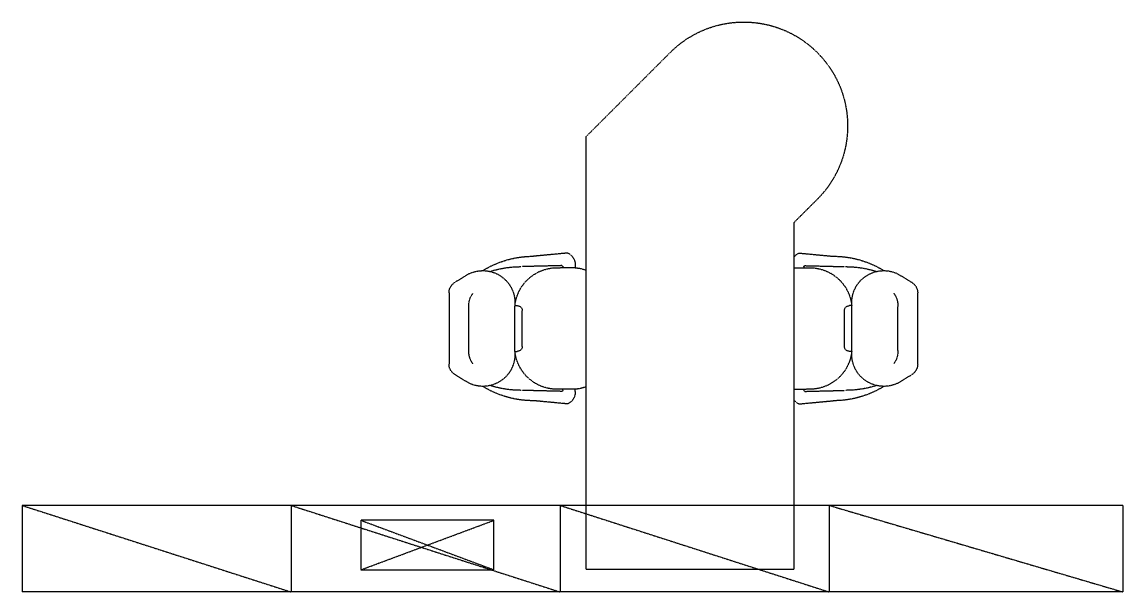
# Model space of a CAD drawing. Header units: millimetres. Extents: x -34253 to -29803, y -34994 to -32690.
import ezdxf

# ---------------------------------------------------------------- set-up
doc = ezdxf.new("R2010")
doc.units = ezdxf.units.MM
doc.linetypes.add('HIDDEN', pattern=[2.5, 1.5, -1])
doc.layers.add('FUR', color=4, linetype='Continuous')
doc.layers.add('H2', color=5, linetype='HIDDEN')

# ---------------------------------------------------------------- blocks, each defined once
blk = doc.blocks.new('DESK')
at = {"linetype": 'HIDDEN'}
for p, q in [((889.9, -221.9), (1177.7, -221.9)), ((812.4, -303.1), (847.2, -245.9)), ((1255.1, -303.1), (1220.4, -245.9)), ((944.8, -301.9), (1122.8, -301.9)), ((941.4, -487.9), (941.4, -497.9)), ((941.4, -487.9), (1126.2, -487.9)), ((1126.2, -487.9), (1126.2, -497.9)), ((779.6, -678), (783.6, -517.8)), ((961.4, -517.9), (1106.2, -517.9)), ((1287.9, -678), (1283.9, -517.8)), ((728.8, -701.9), (741.8, -563.9)), ((1338.8, -701.9), (1325.8, -563.9)), ((784.5, -681.9), (788.8, -681.9)), ((788.8, -721.5), (788.8, -671.9)), ((1278.8, -721.5), (1278.8, -671.9)), ((1283.1, -681.9), (1278.8, -681.9)), ((728.8, -1636.3), (741.8, -1774.3)), ((778.8, -1606.3), (788.8, -1606.3)), ((788.8, -1606.3), (788.8, -1666.3)), ((1278.8, -1606.3), (1278.8, -1666.3)), ((1288.8, -1606.3), (1278.8, -1606.3)), ((1338.8, -1636.3), (1325.8, -1774.3)), ((779.6, -1660.2), (783.6, -1820.4)), ((784.5, -1656.3), (788.8, -1656.3)), ((1283.1, -1656.3), (1278.8, -1656.3)), ((1287.9, -1660.2), (1283.9, -1820.4)), ((961.4, -1820.3), (1106.2, -1820.3)), ((941.4, -1850.3), (941.4, -1840.3)), ((941.4, -1850.3), (1126.2, -1850.3)), ((1126.2, -1850.3), (1126.2, -1840.3)), ((812.4, -2035.2), (847.2, -2092.3)), ((944.8, -2036.3), (1122.8, -2036.3)), ((1255.1, -2035.2), (1220.4, -2092.3)), ((1177.7, -2116.3), (889.9, -2116.3))]:
    blk.add_line(p, q, dxfattribs=at)
for centre, radius, start, end in [((889.9, -271.9), 50, 90, 148.6894), ((1177.7, -271.9), 50, 31.3106, 90), ((929.5, -358.8), 129.6, 154.5277, 275.2851), ((941.3, -383.8), 81.9, 87.541, 127.3766), ((1126.3, -383.8), 81.9, 52.6234, 92.459), ((1138.1, -358.8), 129.6, 264.7149, 25.4723), ((1130.6, -562.5), 388.8, 148.2888, 180.2074), ((1197.8, -513.2), 414, 162.4, 180.0981), ((869.8, -513.2), 414, 359.9019, 17.6), ((937, -562.5), 388.8, 359.7926, 31.7112), ((958.9, -658.3), 170.7, 95.8834, 184.5751), ((1108.7, -658.3), 170.7, 355.4249, 84.1166), ((961.4, -497.9), 20, 180, 270), ((1106.2, -497.9), 20, 270, 0), ((776.4, -679.2), 52.8, 205.4922, 233.3004), ((784.5, -676.9), 5, 178.2759, 270), ((1283.1, -676.9), 5, 270, 1.7241), ((1291.2, -679.2), 52.8, 306.6996, 334.5078), ((888.8, -1606.3), 100, 153.3945, 180), ((1178.8, -1606.3), 100, 0, 26.6055), ((776.4, -1659), 52.8, 87.4198, 154.5078), ((1291.2, -1659), 52.8, 25.4922, 92.5802), ((784.5, -1661.3), 5, 90, 181.7241), ((958.9, -1679.9), 170.7, 175.4249, 264.1166), ((1108.7, -1679.9), 170.7, 275.8834, 4.5751), ((1283.1, -1661.3), 5, 358.2759, 90), ((1130.6, -1775.7), 388.8, 179.7926, 211.7112), ((937, -1775.7), 388.8, 328.2888, 0.2074), ((1197.8, -1825), 414, 179.9019, 197.6), ((961.4, -1840.3), 20, 90, 180), ((1106.2, -1840.3), 20, 0, 90), ((869.8, -1825), 414, 342.4, 0.0981), ((929.5, -1979.4), 129.6, 84.7149, 205.4723), ((1138.1, -1979.4), 129.6, 334.5277, 95.2851), ((941.3, -1954.5), 81.9, 232.6234, 272.459), ((1126.3, -1954.5), 81.9, 267.541, 307.3766), ((889.9, -2066.3), 50, 211.3106, 270), ((1177.7, -2066.3), 50, 270, 328.6894)]:
    blk.add_arc(centre, radius, start, end, dxfattribs=at)
at = {"layer": 'FUR', "linetype": 'HIDDEN'}
for p, q in [((1462.4, -721.5), (1555.7, -628.1)), ((60.3, -1561.5), (60.3, -721.5)), ((60.3, -721.5), (310.3, -721.5)), ((310.3, -721.5), (1462.4, -721.5)), ((1810.3, -1561.5), (2149.7, -1222.1)), ((60.3, -1561.5), (310.3, -1561.5)), ((310.3, -1561.5), (1810.3, -1561.5))]:
    blk.add_line(p, q, dxfattribs=at)
blk.add_arc((1852.7, -925.1), 420, 315, 135, dxfattribs=at)

msp = doc.modelspace()

# ---------------------------------------------------------------- linework, layer by layer
at = {"layer": 'H2'}
for p, q in [((-29802.7, -34644.3), (-34252.7, -34644.3)), ((-34252.7, -34644.3), (-33165.2, -34994.3)), ((-34252.7, -34644.3), (-34252.7, -34994.3)), ((-33165.2, -34644.3), (-32077.7, -34994.3)), ((-33165.2, -34644.3), (-33165.2, -34994.3)), ((-33165.2, -34644.3), (-33165.2, -34994.3)), ((-32077.7, -34644.3), (-30990.2, -34994.3)), ((-32077.7, -34644.3), (-32077.7, -34994.3)), ((-30990.2, -34644.3), (-29802.7, -34994.3)), ((-30990.2, -34644.3), (-30990.2, -34994.3)), ((-29802.7, -34644.3), (-29802.7, -34994.3)), ((-32882.8, -34904.6), (-32345.3, -34704.6)), ((-32882.8, -34704.6), (-32345.3, -34904.6)), ((-29802.7, -34994.3), (-34252.7, -34994.3))]:
    msp.add_line(p, q, dxfattribs=at)
msp.add_lwpolyline([(-32345.3, -34904.6), (-32345.3, -34704.6), (-32882.8, -34704.6), (-32882.8, -34904.6)], close=True, dxfattribs=at)

# ---------------------------------------------------------------- block references
at = {"layer": 'H2', "xscale": -1, "rotation": 270}
msp.add_blockref('DESK', (-30410.5, -34962.9), dxfattribs=at)

doc.saveas('drawing.dxf')
